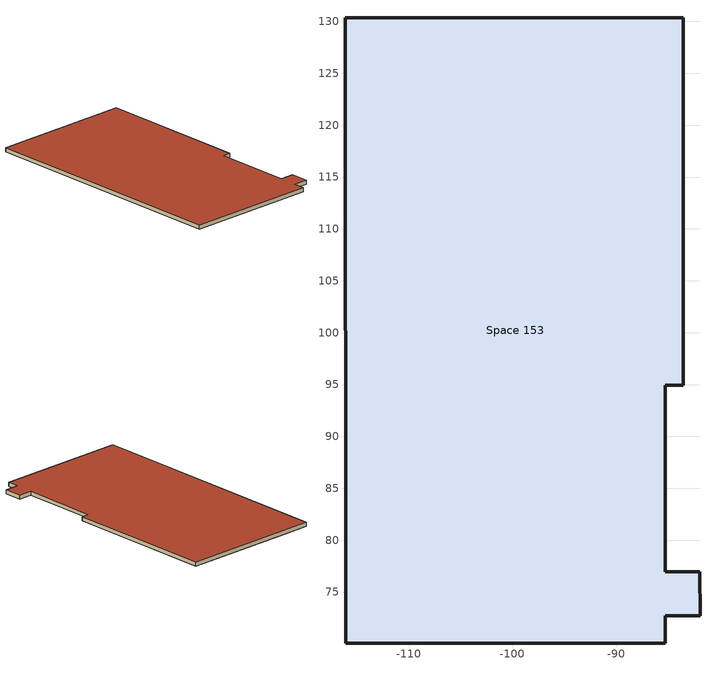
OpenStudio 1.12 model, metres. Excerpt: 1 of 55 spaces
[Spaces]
Space 153
 floor ground: -111.38,114.07 -111.38,112.84 -109.75,112.84 -109.75,109.71 -116.11,109.7 -116.11,114.07 z3.66; -109.75,109.71 -109.75,104.86 -116.1,104.86 -116.11,109.7 z3.66; -89.73,130.35 -83.52,130.35 -83.52,123.59 -89.73,123.59 z3.66; -109.77,130.35 -109.77,126.57 -112.53,126.57 -112.53,123.49 -116.12,123.49 -116.13,130.35 z3.66; -83.52,104.85 -83.52,101.46 -89.73,101.46 -89.73,104.85 z3.66; -83.52,108.2 -83.52,104.85 -89.73,104.85 -89.73,108.2 z3.66; -108.68,76.95 -108.68,70.07 -116.07,70.07 -116.08,76.95 z3.66; -109.76,118.35 -109.75,115.09 -111.38,115.09 -111.38,114.07 -116.11,114.07 -116.12,118.34 z3.66; -83.52,111.54 -83.52,108.2 -89.73,108.2 -89.73,111.54 z3.66; -109.76,123.5 -109.73,89.87 -109.73,86.6 -116.09,86.6 -116.09,89.87 -109.73,89.87 z3.66; -109.74,98.13 -109.73,93.2 -116.09,93.2 -116.1,98.13 z3.66; -89.73,123.59 -83.52,123.59 -83.52,119.78 -89.73,119.78 z3.66; -101.34,76.95 -101.34,70.07 -105.01,70.07 -105.01,76.95 z3.66; -111.38,114.07 -111.38,112.84 -109.75,112.84 -109.75,109.71 -116.11,109.7 -116.11,114.07 z3.66; -83.52,114.92 -83.52,111.54 -89.73,111.54 -89.73,114.92 z3.66; -109.73,93.2 -109.73,89.87 -116.09,89.87 -116.09,93.2 z3.66; -109.75,104.86 -109.74,101.5 -116.1,101.49 -116.1,104.86 z3.66; -89.73,130.35 -89.73,96.56 -89.45,96.56 -89.45,94.89 -85.25,94.92 -85.25,76.95 -81.91,76.95 -81.91,72.73 -85.28,72.73 -85.28,70.07 -92.67,70.07 -92.67,76.95 -116.08,76.95 -116.08,79.22 -109.72,79.22 -109.76,123.5 -112.53,123.49 -112.53,126.57 -109.77,126.57 -109.77,130.35 z3.66; -83.52,101.46 -83.52,94.92 -85.25,94.92 -89.45,94.89 -89.45,96.56 -89.73,96.56 -89.73,101.46 z3.66; -105.01,76.95 -105.01,70.07 -108.68,70.07 -108.68,76.95 z3.66; -109.73,86.6 -109.72,83.18 -116.08,83.17 -116.09,86.6 z3.66; -109.74,101.5 -109.74,98.13 -116.1,98.13 -116.1,101.49 z3.66; -92.67,76.95 -92.67,70.07 -101.34,70.07 -101.34,76.95 z3.66; -109.76,123.5 -109.76,118.35 -116.12,118.34 -116.12,123.49 z3.66; -89.73,118.19 -83.52,118.19 -83.52,114.92 -89.73,114.92 z3.66; -109.75,115.09 -109.75,112.84 -111.38,112.84 -111.38,115.09 z3.66; -89.73,119.78 -83.52,119.78 -83.52,118.19 -89.73,118.19 z3.66; -109.72,83.18 -109.72,79.22 -116.08,79.22 -116.08,83.17 z3.66
 wall outside: -83.52,130.35 -116.13,130.35 -116.07,70.07 -85.28,70.07 -85.28,72.73 -81.91,72.73 -81.91,76.95 -85.25,76.95 -85.25,94.92 -83.52,94.92 -83.52,130.35 z3.66:4.57
 roof outside: -85.28,70.07 -85.28,72.73 -81.91,72.73 -81.91,76.95 -85.25,76.95 -85.25,94.92 -83.52,94.92 -83.52,130.35 -116.13,130.35 -116.07,70.07 z4.57
[Building]
Building 1: Space Type=189.1-2009 - Office - OpenOffice - CZ4-8; Default Construction Set=189.1-2009 - CZ5 - Office
[Site]
Site 1
[ClimateZones]
Climate Zone Institution Name 1=ASHRAE; Climate Zone Document Name 1=ANSI/ASHRAE Standard 169; Climate Zone Document Year 1=2006; Climate Zone Institution Name 2=CEC; Climate Zone Document Name 2=California Climate Zone Descriptions; Climate Zone Document Year 2=1995
[DefaultConstructionSet]
189.1-2009 - CZ5 - Office: Default Exterior Surface Constructions=Default Surface Constructions 13; Default Interior Surface Constructions=Default Surface Constructions 14; Default Ground Contact Surface Constructions=Default Surface Constructions 15; Default Exterior SubSurface Constructions=Default Sub Surface Constructions 9; Default Interior SubSurface Constructions=Default Sub Surface Constructions 10; Interior Partition Construction=Interior Partition
[DefaultSurfaceConstructions]
Name | Floor Construction | Wall Construction | Roof Ceiling Construction
Default Surface Constructions 13 | ExtSlabCarpet 4in ClimateZone 1-8 | ASHRAE 189.1-2009 ExtWall Mass ClimateZone 5 | ASHRAE 189.1-2009 ExtRoof IEAD ClimateZone 2-5
Default Surface Constructions 14 | Interior Floor | Interior Wall | Interior Ceiling
Default Surface Constructions 15 | ExtSlabCarpet 4in ClimateZone 1-8 | ExtSlabCarpet 4in ClimateZone 1-8 | ExtSlabCarpet 4in ClimateZone 1-8
[Construction]
ExtSlabCarpet 4in ClimateZone 1-8: MAT-CC05 4 HW CONCRETE, CP02 CARPET PAD
Interior Floor: F16 Acoustic tile, F05 Ceiling air space resistance, M11 100mm lightweight concrete
Interior Wall: G01a 19mm gypsum board, F04 Wall air space resistance, G01a 19mm gypsum board
Interior Ceiling: M11 100mm lightweight concrete, F05 Ceiling air space resistance, F16 Acoustic tile
Exterior Door: F08 Metal surface, I01 25mm insulation board
Interior Window: Clear 3mm
Interior Door; Interior Partition: G05 25mm wood
ASHRAE 189.1-2009 ExtRoof IEAD ClimateZone 2-5: Roof Membrane, Roof Insulation [21], Metal Decking
ASHRAE 189.1-2009 ExtWindow ClimateZone 4-5: Theoretical Glass [207]
ASHRAE 189.1-2009 ExtWall Mass ClimateZone 5: 1IN Stucco, 8IN Concrete HW, Wall Insulation [40], 1/2IN Gypsum
[Material] Thermal Absorptance=0.9
Name | Roughness | Thickness {m} | Conductivity {W/m-K} | Density {kg/m3} | Specific Heat {J/kg-K} | Solar Absorptance | Visible Absorptance
MAT-CC05 4 HW CONCRETE | Rough | 0.1016 | 1.311 | 2240 | 836.8 | 0.85 | 0.85
1IN Stucco | Smooth | 0.0253 | 0.6918 | 1858 | 837 | 0.92 | 0.92
8IN Concrete HW | MediumRough | 0.2033 | 1.7296 | 2243 | 837 | 0.65 | 0.65
1/2IN Gypsum | Smooth | 0.0127 | 0.16 | 784.9 | 830 | 0.4 | 0.4
Roof Membrane | VeryRough | 0.0095 | 0.16 | 1121.29 | 1460 | 0.7 | 0.7
Metal Decking | MediumSmooth | 0.0015 | 45.006 | 7680 | 418.4 | 0.6 | 0.6
F16 Acoustic tile | MediumSmooth | 0.0191 | 0.06 | 368 | 590 | 0.3 | 0.3
M11 100mm lightweight concrete | MediumRough | 0.1016 | 0.53 | 1280 | 840 | 0.5 | 0.5
G01a 19mm gypsum board | MediumSmooth | 0.019 | 0.16 | 800 | 1090 | 0.4 | 0.4
F08 Metal surface | Smooth | 0.0008 | 45.28 | 7824 | 500 | 0.7 | 0.7
I01 25mm insulation board | MediumRough | 0.0254 | 0.03 | 43 | 1210 | 0.6 | 0.6
G05 25mm wood | MediumSmooth | 0.0254 | 0.15 | 608 | 1630 | 0.5 | 0.5
Roof Insulation [21] | MediumRough | 0.2105 | 0.049 | 265 | 836.8 | 0.7 | 0.7
Wall Insulation [40] | MediumRough | 0.0794 | 0.0432 | 91 | 837 | 0.5 | 0.5
[Material:NoMass]
CP02 CARPET PAD: Roughness=Smooth; Thermal Resistance {m2-K/W}=0.1; Thermal Absorptance=0.9; Solar Absorptance=0.8; Visible Absorptance=0.8
[Material:AirGap]
Name | Thermal Resistance {m2-K/W}
F05 Ceiling air space resistance | 0.18
F04 Wall air space resistance | 0.15
[DefaultSubSurfaceConstructions]
Name | Fixed Window Construction | Operable Window Construction | Door Construction | Tubular Daylight Dome Construction | Tubular Daylight Diffuser Construction
Default Sub Surface Constructions 9 | ASHRAE 189.1-2009 ExtWindow ClimateZone 4-5 | ASHRAE 189.1-2009 ExtWindow ClimateZone 4-5 | Exterior Door | Interior Window | Interior Window
Default Sub Surface Constructions 10 | Interior Window | Interior Window | Interior Door
[WindowMaterial:Glazing] Optical Data Type=SpectralAverage; Thickness {m}=0.003; Back Side Solar Reflectance at Normal Incidence=0; Back Side Visible Reflectance at Normal Incidence=0; Infrared Transmittance at Normal Incidence=0; Dirt Correction Factor for Solar and Visible Transmittance=1; Solar Diffusing=No
Name | Solar Transmittance at Normal Incidence | Front Side Solar Reflectance at Normal Incidence | Visible Transmittance at Normal Incidence | Front Side Visible Reflectance at Normal Incidence | Front Side Infrared Hemispherical Emissivity | Back Side Infrared Hemispherical Emissivity | Conductivity {W/m-K}
Clear 3mm | 0.837 | 0.075 | 0.898 | 0.081 | 0.84 | 0.84 | 0.9
Theoretical Glass [207] | 0.3311 | 0.6189 | 0.44 | 0.51 | 0.9 | 0.9 | 0.0133
[WindowMaterial:Blind]
Window Material Blind 1: Slat Width {m}=0.025; Slat Separation {m}=0.01875; Front Side Slat Beam Solar Reflectance=0.5; Back Side Slat Beam Solar Reflectance=0.5; Front Side Slat Diffuse Solar Reflectance=0.5; Back Side Slat Diffuse Solar Reflectance=0.5; Slat Beam Visible Transmittance=0
[SpaceType]
189.1-2009 - Office - OpenOffice - CZ4-8: Default Schedule Set=189.1-2009 - Office - OpenOffice - CZ4-8 Schedule Set; Design Specification Outdoor Air Object=189.1-2009 - Office - OpenOffice - CZ4-8 Ventilation; Standards Building Type=Office; Standards Space Type=OpenOffice
[DefaultScheduleSet]
189.1-2009 - Office - OpenOffice - CZ4-8 Schedule Set: Number of People Schedule=Office Work Occ; People Activity Level Schedule=Office Activity; Lighting Schedule=Office Bldg Light; Electric Equipment Schedule=Office Bldg Equip; Infiltration Schedule=Office Infil Quarter On
[Lights:Definition]
189.1-2009 - Office - OpenOffice - CZ4-8 Lights Definition: Design Level Calculation Method=Watts/Area; Watts per Space Floor Area {W/m2}=10.6563
[Lights]
189.1-2009 - Office - OpenOffice - CZ4-8 Lights: Lights Definition=189.1-2009 - Office - OpenOffice - CZ4-8 Lights Definition; Space or SpaceType=189.1-2009 - Office - OpenOffice - CZ4-8
[DesignSpecification:OutdoorAir]
189.1-2009 - Office - OpenOffice - CZ4-8 Ventilation: Outdoor Air Method=Sum; Outdoor Air Flow per Person {m3/s-person}=0.00943895
[People:Definition]
189.1-2009 - Office - OpenOffice - CZ4-8 People Definition: Number of People Calculation Method=People/Area; People per Space Floor Area {person/m2}=0.0565105; Fraction Radiant=0.3
[People]
189.1-2009 - Office - OpenOffice - CZ4-8 People: People Definition=189.1-2009 - Office - OpenOffice - CZ4-8 People Definition; Space or SpaceType=189.1-2009 - Office - OpenOffice - CZ4-8
[SpaceInfiltration:DesignFlowRate]
189.1-2009 - Office - OpenOffice - CZ4-8 Infiltration: Space or SpaceType=189.1-2009 - Office - OpenOffice - CZ4-8; Design Flow Rate Calculation Method=Flow/ExteriorArea; Flow per Exterior Surface Area {m3/s-m2}=0.000226568
[ElectricEquipment:Definition]
189.1-2009 - Office - OpenOffice - CZ4-8 Electric Equipment Definition: Design Level Calculation Method=Watts/Area; Watts per Space Floor Area {W/m2}=7.64238
[ElectricEquipment]
189.1-2009 - Office - OpenOffice - CZ4-8 Electric Equipment: Electric Equipment Definition=189.1-2009 - Office - OpenOffice - CZ4-8 Electric Equipment Definition; Space or SpaceType=189.1-2009 - Office - OpenOffice - CZ4-8
[ShadingControl]
Shading Control 1: Shading Type=InteriorBlind; Shading Device Material=Window Material Blind 1
[Space]
Space 153: Building Story=Building Story 2
[BuildingStory]
Building Story 2: Nominal Z Coordinate {m}=0; Nominal Floor to Floor Height {m}=0.9144
[Schedule:Ruleset]
Name | Default Day Schedule | Summer Design Day Schedule | Winter Design Day Schedule
Office Bldg Light | Office Bldg Light Default Schedule | Office Bldg Light Summer Design Day | Office Bldg Light Winter Design Day
Office Activity | Office Activity Default Schedule | Office Activity Summer Design Day | Office Activity Winter Design Day
Office Infil Quarter On | Office Infil Quarter On Default Schedule | Office Infil Quarter On Summer Design Day | Office Infil Quarter On Winter Design Day
Office Bldg Equip | Office Bldg Equip Default Schedule | Office Bldg Equip Summer Design Day | Office Bldg Equip Winter Design Day
Office Work Occ | Office Bldg Occ Default Schedule | Office Bldg Occ Summer Design Day | Office Bldg Occ Winter Design Day
[Schedule:Day]
Office Bldg Light Default Schedule: 5, 0, 0.05, 7, 0, 0.1, 8, 0, 0.3, 17, 0, 0.9, 18, 0, 0.7, 20, 0, 0.5, 22, 0, 0.3, 23, 0, 0.1, 24, 0, 0.05
Office Bldg Light Summer Design Day; Office Infil Quarter On Rule 1 Day Schedule; Office Bldg Equip Summer Design Day: 24, 0, 1
Office Bldg Light Winter Design Day; Office Bldg Equip Winter Design Day; Office Bldg Occ Winter Design Day; Office Bldg Occ Rule 1 Day Schedule: 24, 0, 0
Office Bldg Light Rule 1 Day Schedule: 24, 0, 0.05
Office Bldg Light Rule 2 Day Schedule: 6, 0, 0.05, 8, 0, 0.1, 14, 0, 0.5, 17, 0, 0.15, 24, 0, 0.05
Office Activity Default Schedule; Office Activity Summer Design Day; Office Activity Winter Design Day: 24, 0, 132
Office Infil Quarter On Default Schedule; Office Infil Quarter On Summer Design Day: 6, 0, 1, 22, 0, 0.25, 24, 0, 1
Office Infil Quarter On Winter Design Day; Office Infil Quarter On Rule 2 Day Schedule: 6, 0, 1, 18, 0, 0.25, 24, 0, 1
Office Bldg Equip Default Schedule: 8, 0, 0.4, 12, 0, 0.9, 13, 0, 0.8, 17, 0, 0.9, 18, 0, 0.8, 20, 0, 0.6, 22, 0, 0.5, 24, 0, 0.4
Office Bldg Equip Rule 1 Day Schedule: 24, 0, 0.3
Office Bldg Equip Rule 2 Day Schedule: 6, 0, 0.3, 8, 0, 0.4, 14, 0, 0.5, 17, 0, 0.35, 24, 0, 0.3
Office Bldg Occ Default Schedule: 6, 0, 0, 7, 0, 0.1, 8, 0, 0.2, 12, 0, 0.85, 13, 0, 0.5, 17, 0, 0.85, 18, 0, 0.7, 20, 0, 0.4, 22, 0, 0.1, 24, 0, 0.05
Office Bldg Occ Summer Design Day: 6, 0, 0, 22, 0, 1, 24, 0, 0.05
Office Bldg Occ Rule 2 Day Schedule: 6, 0, 0, 8, 0, 0.1, 14, 0, 0.4, 17, 0, 0.1, 24, 0, 0
[Schedule:Rule] Apply Monday=No; Apply Tuesday=No; Apply Wednesday=No; Apply Thursday=No; Apply Friday=No; Date Specification Type=DateRange; Start Month=1; Start Day=1; End Month=12; End Day=31
Name | Schedule Ruleset | Rule Order | Day Schedule | Apply Sunday | Apply Saturday
Office Bldg Light Rule 1 | Office Bldg Light | 0 | Office Bldg Light Rule 1 Day Schedule | Yes | No
Office Bldg Light Rule 2 | Office Bldg Light | 1 | Office Bldg Light Rule 2 Day Schedule | No | Yes
Office Infil Quarter On Rule 1 | Office Infil Quarter On | 0 | Office Infil Quarter On Rule 1 Day Schedule | Yes | No
Office Infil Quarter On Rule 2 | Office Infil Quarter On | 1 | Office Infil Quarter On Rule 2 Day Schedule | No | Yes
Office Bldg Equip Rule 1 | Office Bldg Equip | 0 | Office Bldg Equip Rule 1 Day Schedule | Yes | No
Office Bldg Equip Rule 2 | Office Bldg Equip | 1 | Office Bldg Equip Rule 2 Day Schedule | No | Yes
Office Work Occ Rule 1 | Office Work Occ | 0 | Office Bldg Occ Rule 1 Day Schedule | Yes | No
Office Work Occ Rule 2 | Office Work Occ | 1 | Office Bldg Occ Rule 2 Day Schedule | No | Yes
